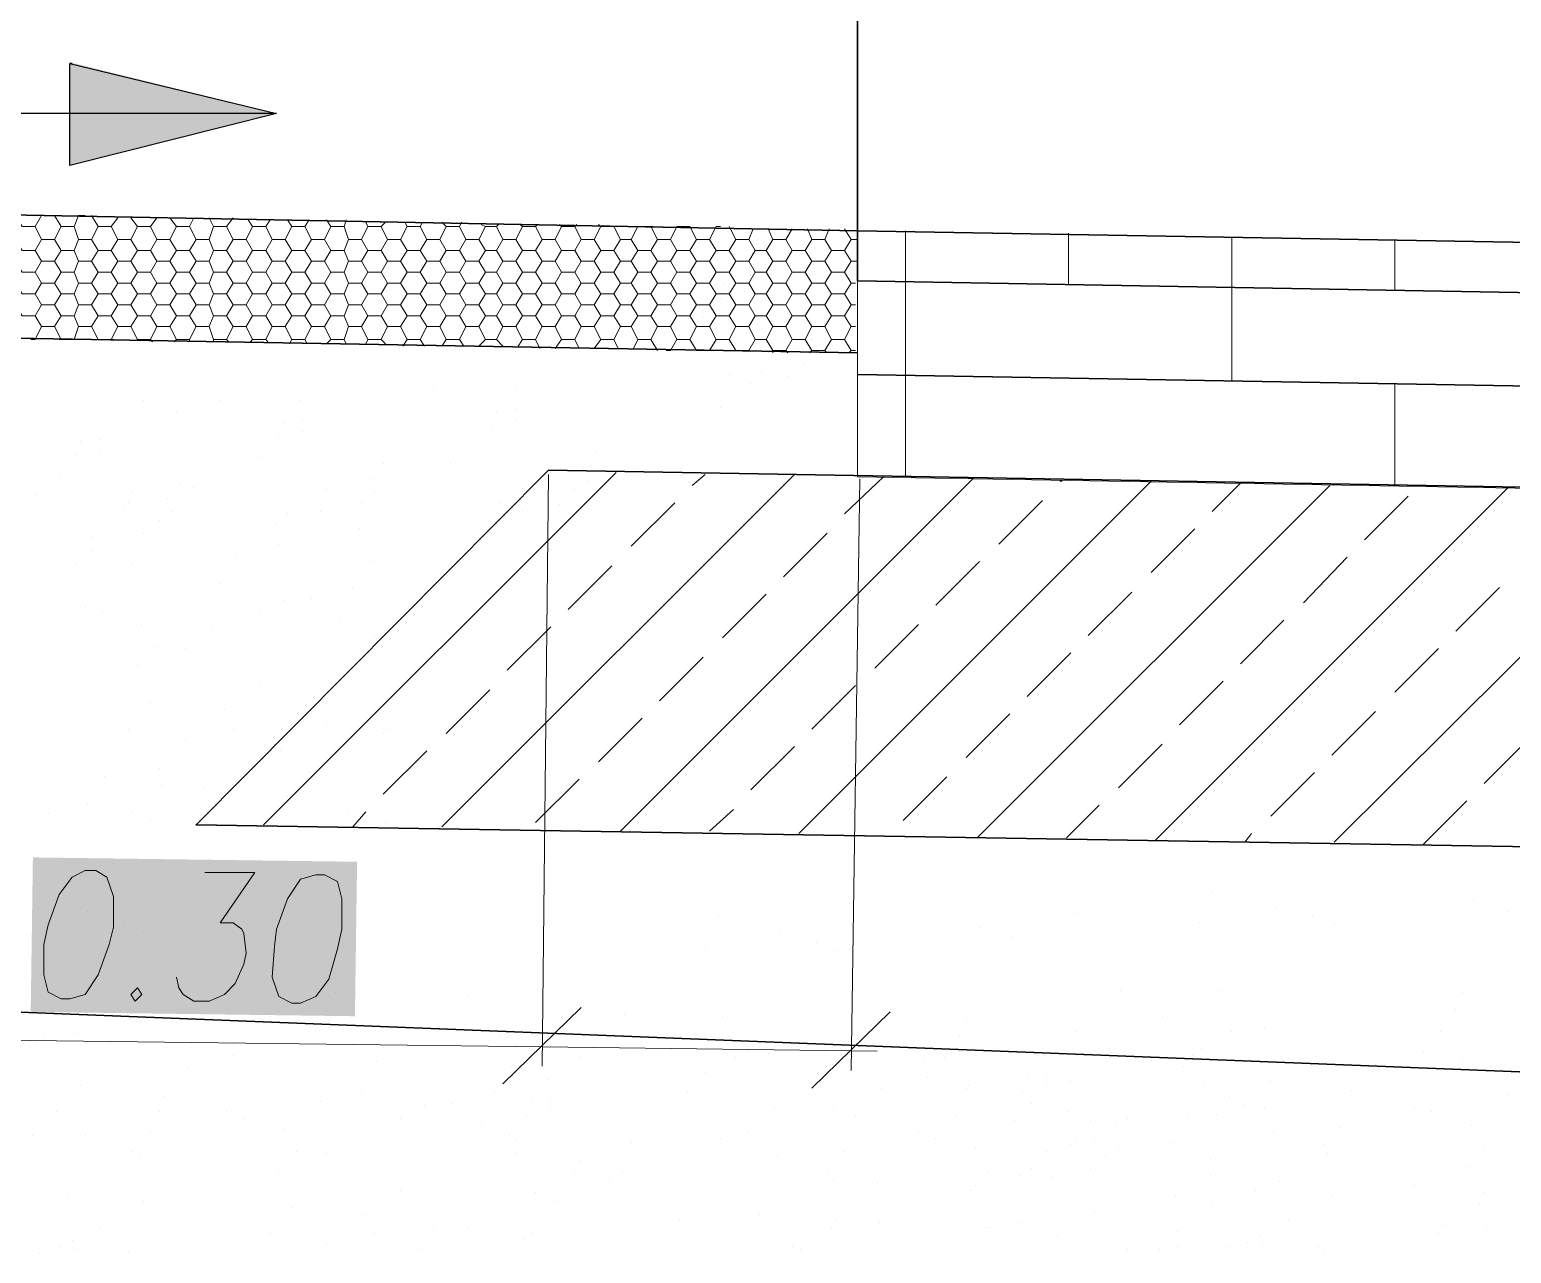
# Model space of a CAD drawing. Header units: millimetres. Extents: x 4241 to 6572, y 870 to 1291.
# Drawn here: x 5194.86 to 5223.69, y 919.05 to 942.86 of the extents above; entities that cross this region are included whole.
import ezdxf

# ---------------------------------------------------------------- set-up
doc = ezdxf.new("R2010")
doc.units = ezdxf.units.MM
doc.layers.add('PDF _0', color=7, linetype='Continuous')
doc.layers.add('PDF _ОВПД_Основная линия', color=7, linetype='Continuous')

msp = doc.modelspace()

# ---------------------------------------------------------------- linework, layer by layer
at = {"layer": 'PDF _0', "color": 5, "lineweight": 25}
msp.add_lwpolyline([(5210.9683, 956.0047), (5210.9683, 938.9437)], close=True, dxfattribs=at)
at = {"layer": 'PDF _0', "lineweight": 25}
for points in [[(5195.6854, 942.2035), (5195.6431, 942.2035), (5199.6649, 941.2298), (5195.6431, 940.2138), (5195.6431, 942.2035)], [(5199.6649, 941.2298), (5183.7047, 941.2298)]]:
    msp.add_lwpolyline(points, dxfattribs=at)
at = {"layer": 'PDF _0', "lineweight": 18}
for points in [[(5184.128, 939.4517), (5210.9683, 938.9437), (5210.9683, 934.1599), (5316.3396, 932.3395)], [(5193.8227, 939.2401), (5193.9497, 939.0284), (5194.2037, 939.0284), (5194.3307, 939.2401), (5194.5847, 939.2401), (5194.7117, 939.0284), (5194.9657, 939.0284), (5195.0927, 939.2401), (5195.3467, 939.2401), (5195.4738, 939.0284), (5195.7278, 939.0284), (5195.8124, 939.2401), (5195.9394, 939.2401)], [(5194.9657, 939.0284), (5195.0927, 938.7744), (5195.3467, 938.7744), (5195.4738, 939.0284)], [(5195.0927, 939.2401), (5195.0927, 939.2401)], [(5195.3467, 939.2401), (5195.3467, 939.2401)], [(5195.7278, 939.0284), (5195.8124, 938.7744), (5196.0664, 938.7744), (5196.1934, 939.0284)], [(5195.8124, 939.2401), (5195.8124, 939.2401)], [(5196.0664, 939.2401), (5196.1934, 939.0284), (5196.4475, 939.0284), (5196.5745, 939.1977)], [(5196.4475, 939.0284), (5196.5745, 938.7744), (5196.8285, 938.7744), (5196.9555, 939.0284)], [(5196.8285, 939.1977), (5196.9555, 939.0284), (5197.2095, 939.0284), (5197.3365, 939.1977)], [(5197.2095, 939.0284), (5197.3365, 938.7744), (5197.5905, 938.7744), (5197.7175, 939.0284)], [(5197.5905, 939.1977), (5197.7175, 939.0284), (5197.9715, 939.0284), (5198.0562, 939.1977)], [(5197.9715, 939.0284), (5198.0985, 938.7744), (5198.3525, 938.7744), (5198.4372, 939.0284)], [(5198.3525, 939.1977), (5198.4372, 939.0284), (5198.6912, 939.0284), (5198.8182, 939.1977)], [(5198.6912, 939.0284), (5198.8182, 938.7744), (5199.0722, 938.7744), (5199.1992, 939.0284)], [(5199.1145, 939.1554), (5199.1992, 939.0284), (5199.4532, 939.0284), (5199.5379, 939.1554)], [(5199.4532, 939.0284), (5199.5802, 938.7744), (5199.8342, 938.7744), (5199.9612, 939.0284)], [(5199.8766, 939.1554), (5199.9612, 939.0284), (5200.2153, 939.0284), (5200.2999, 939.1554)], [(5200.2153, 939.0284), (5200.3423, 938.7744), (5200.5963, 938.7744), (5200.7233, 939.0284)], [(5200.6386, 939.1554), (5200.7233, 939.0284), (5200.9773, 939.0284), (5201.0196, 939.1554)], [(5200.9773, 939.0284), (5201.0619, 938.7744), (5201.316, 938.7744), (5201.443, 939.0284)], [(5201.4006, 939.1131), (5201.443, 939.0284), (5201.697, 939.0284), (5201.7816, 939.1131)], [(5201.697, 939.0284), (5201.824, 938.7744), (5202.078, 938.7744), (5202.205, 939.0284)], [(5202.1627, 939.1131), (5202.205, 939.0284), (5202.459, 939.0284), (5202.5013, 939.1131)], [(5202.459, 939.0284), (5202.586, 938.7744), (5202.84, 938.7744), (5202.967, 939.0284)], [(5202.8823, 939.1131), (5202.967, 939.0284), (5203.221, 939.0284), (5203.2634, 939.1131)], [(5203.221, 939.0284), (5203.348, 938.7744), (5203.602, 938.7744), (5203.729, 939.0284)], [(5203.6444, 939.0707), (5203.729, 939.0284), (5203.9407, 939.0284), (5203.983, 939.0707)], [(5203.9407, 939.0284), (5204.0677, 938.7744), (5204.3217, 938.7744), (5204.4487, 939.0284)], [(5204.4064, 939.0707), (5204.4487, 939.0284), (5204.7027, 939.0284), (5204.7451, 939.0707)], [(5204.7027, 939.0284), (5204.8297, 938.7744), (5205.0838, 938.7744), (5205.2108, 939.0284)], [(5205.1684, 939.0707), (5205.2108, 939.0284), (5205.4648, 939.0284), (5205.5071, 939.0707)], [(5205.4648, 939.0284), (5205.5918, 938.7744), (5205.8458, 938.7744), (5205.9728, 939.0284)], [(5205.9304, 939.0707), (5205.9728, 939.0284), (5206.2268, 939.0284), (5206.3538, 938.7744), (5206.5655, 938.7744), (5206.6925, 939.0284), (5206.9465, 939.0284), (5207.0735, 938.7744), (5207.3275, 938.7744), (5207.4545, 939.0284), (5207.7085, 939.0284), (5207.8355, 938.7744), (5208.0895, 938.7744), (5208.2165, 939.0284), (5208.3012, 939.0284)], [(5206.2268, 939.0284), (5206.2268, 939.0284)], [(5206.6925, 939.0284), (5206.6925, 939.0284)], [(5206.9465, 939.0284), (5206.9888, 939.0284)], [(5207.4545, 939.0284), (5207.4545, 939.0284)], [(5207.7085, 939.0284), (5207.7085, 939.0284)], [(5208.2165, 939.0284), (5208.2165, 939.0284)], [(5208.4705, 939.0284), (5208.5975, 938.7744), (5208.8515, 938.7744), (5208.9362, 938.9861)], [(5194.5847, 938.7744), (5194.7117, 938.5627), (5194.9657, 938.5627), (5195.0927, 938.7744)], [(5195.3467, 938.7744), (5195.4738, 938.5627), (5195.7278, 938.5627), (5195.8124, 938.7744)], [(5196.0664, 938.7744), (5196.1934, 938.5627), (5196.4475, 938.5627), (5196.5745, 938.7744)], [(5196.8285, 938.7744), (5196.9555, 938.5627), (5197.2095, 938.5627), (5197.3365, 938.7744)], [(5197.5905, 938.7744), (5197.7175, 938.5627), (5197.9715, 938.5627), (5198.0985, 938.7744)], [(5198.3525, 938.7744), (5198.4372, 938.5627), (5198.6912, 938.5627), (5198.8182, 938.7744)], [(5199.0722, 938.7744), (5199.1992, 938.5627), (5199.4532, 938.5627), (5199.5802, 938.7744)], [(5199.8342, 938.7744), (5199.9612, 938.5627), (5200.2153, 938.5627), (5200.3423, 938.7744)], [(5200.5963, 938.7744), (5200.7233, 938.5627), (5200.9773, 938.5627), (5201.0619, 938.7744)], [(5201.316, 938.7744), (5201.443, 938.5627), (5201.697, 938.5627), (5201.824, 938.7744)], [(5202.078, 938.7744), (5202.205, 938.5627), (5202.459, 938.5627), (5202.586, 938.7744)], [(5202.84, 938.7744), (5202.967, 938.5627), (5203.221, 938.5627), (5203.348, 938.7744)], [(5203.602, 938.7744), (5203.729, 938.5627), (5203.9407, 938.5627), (5204.0677, 938.7744)], [(5204.3217, 938.7744), (5204.4487, 938.5627), (5204.7027, 938.5627), (5204.8297, 938.7744)], [(5205.0838, 938.7744), (5205.2108, 938.5627), (5205.4648, 938.5627), (5205.5918, 938.7744)], [(5205.8458, 938.7744), (5205.9728, 938.5627), (5206.2268, 938.5627), (5206.3538, 938.7744)], [(5206.5655, 938.7744), (5206.6925, 938.5627), (5206.9465, 938.5627), (5207.0735, 938.7744)], [(5207.3275, 938.7744), (5207.4545, 938.5627), (5207.7085, 938.5627), (5207.8355, 938.7744)], [(5208.0895, 938.7744), (5208.2165, 938.5627), (5208.4705, 938.5627), (5208.5975, 938.7744)], [(5208.8515, 938.7744), (5208.9786, 938.5627), (5209.1902, 938.5627), (5209.3172, 938.7744)], [(5209.2326, 938.9861), (5209.3172, 938.7744), (5209.5712, 938.7744), (5209.6982, 938.9861)], [(5209.5712, 938.7744), (5209.6982, 938.5627), (5209.9523, 938.5627), (5210.0793, 938.7744)], [(5209.9946, 938.9861), (5210.0793, 938.7744), (5210.3333, 938.7744), (5210.4179, 938.9861)], [(5210.3333, 938.7744), (5210.4603, 938.5627), (5210.7143, 938.5627), (5210.8413, 938.7744)], [(5210.7143, 938.9861), (5210.8413, 938.7744), (5210.9683, 938.7744)], [(5211.8997, 934.1599), (5211.8997, 936.1496), (5211.8997, 937.9277), (5211.8997, 938.9437)], [(5215.0748, 937.8854), (5215.0748, 938.9014)], [(5218.2499, 936.0226), (5218.2499, 937.843), (5218.2499, 938.8167)], [(5221.425, 937.8007), (5221.425, 938.7744)], [(5194.9657, 938.5627), (5195.0927, 938.351), (5195.3467, 938.351), (5195.4738, 938.5627)], [(5195.7278, 938.5627), (5195.8124, 938.351), (5196.0664, 938.351), (5196.1934, 938.5627)], [(5196.4475, 938.5627), (5196.5745, 938.351), (5196.8285, 938.351), (5196.9555, 938.5627)], [(5197.2095, 938.5627), (5197.3365, 938.351), (5197.5905, 938.351), (5197.7175, 938.5627)], [(5197.9715, 938.5627), (5198.0985, 938.351), (5198.3525, 938.351), (5198.4372, 938.5627)], [(5198.6912, 938.5627), (5198.8182, 938.351), (5199.0722, 938.351), (5199.1992, 938.5627)], [(5199.4532, 938.5627), (5199.5802, 938.351), (5199.8342, 938.351), (5199.9612, 938.5627)], [(5200.2153, 938.5627), (5200.3423, 938.351), (5200.5963, 938.351), (5200.7233, 938.5627)], [(5200.9773, 938.5627), (5201.0619, 938.351), (5201.316, 938.351), (5201.443, 938.5627)], [(5201.697, 938.5627), (5201.824, 938.351), (5202.078, 938.351), (5202.205, 938.5627)], [(5202.459, 938.5627), (5202.586, 938.351), (5202.84, 938.351), (5202.967, 938.5627)], [(5203.221, 938.5627), (5203.348, 938.351), (5203.602, 938.351), (5203.729, 938.5627)], [(5203.9407, 938.5627), (5204.0677, 938.351), (5204.3217, 938.351), (5204.4487, 938.5627)], [(5204.7027, 938.5627), (5204.8297, 938.351), (5205.0838, 938.351), (5205.2108, 938.5627)], [(5205.4648, 938.5627), (5205.5918, 938.351), (5205.8458, 938.351), (5205.9728, 938.5627)], [(5206.2268, 938.5627), (5206.3538, 938.351), (5206.5655, 938.351), (5206.6925, 938.5627)], [(5206.9465, 938.5627), (5207.0735, 938.351), (5207.3275, 938.351), (5207.4545, 938.5627)], [(5207.7085, 938.5627), (5207.8355, 938.351), (5208.0895, 938.351), (5208.2165, 938.5627)], [(5208.4705, 938.5627), (5208.5975, 938.351), (5208.8515, 938.351), (5208.9786, 938.5627)], [(5209.1902, 938.5627), (5209.3172, 938.351), (5209.5712, 938.351), (5209.6982, 938.5627)], [(5209.9523, 938.5627), (5210.0793, 938.351), (5210.3333, 938.351), (5210.4603, 938.5627)], [(5210.7143, 938.5627), (5210.8413, 938.351), (5210.9683, 938.351)], [(5194.5847, 938.351), (5194.7117, 938.1394), (5194.9657, 938.1394), (5195.0927, 938.351)], [(5194.9657, 938.1394), (5195.0927, 937.9277), (5195.3467, 937.9277), (5195.4738, 938.1394)], [(5195.3467, 938.351), (5195.4738, 938.1394), (5195.7278, 938.1394), (5195.8124, 938.351)], [(5195.7278, 938.1394), (5195.8124, 937.9277), (5196.0664, 937.9277), (5196.1934, 938.1394)], [(5196.0664, 938.351), (5196.1934, 938.1394), (5196.4475, 938.1394), (5196.5745, 938.351)], [(5196.4475, 938.1394), (5196.5745, 937.9277), (5196.8285, 937.9277), (5196.9555, 938.1394)], [(5196.8285, 938.351), (5196.9555, 938.1394), (5197.2095, 938.1394), (5197.3365, 938.351)], [(5197.2095, 938.1394), (5197.3365, 937.9277), (5197.5905, 937.9277), (5197.7175, 938.1394)], [(5197.5905, 938.351), (5197.7175, 938.1394), (5197.9715, 938.1394), (5198.0985, 938.351)], [(5197.9715, 938.1394), (5198.0985, 937.9277), (5198.3525, 937.9277), (5198.4372, 938.1394)], [(5198.3525, 938.351), (5198.4372, 938.1394), (5198.6912, 938.1394), (5198.8182, 938.351)], [(5198.6912, 938.1394), (5198.8182, 937.9277), (5199.0722, 937.9277), (5199.1992, 938.1394)], [(5199.0722, 938.351), (5199.1992, 938.1394), (5199.4532, 938.1394), (5199.5802, 938.351)], [(5199.4532, 938.1394), (5199.5802, 937.9277), (5199.8342, 937.9277), (5199.9612, 938.1394)], [(5199.8342, 938.351), (5199.9612, 938.1394), (5200.2153, 938.1394), (5200.3423, 938.351)], [(5200.2153, 938.1394), (5200.3423, 937.9277), (5200.5963, 937.9277), (5200.7233, 938.1394)], [(5200.5963, 938.351), (5200.7233, 938.1394), (5200.9773, 938.1394), (5201.0619, 938.351)], [(5200.9773, 938.1394), (5201.0619, 937.9277), (5201.316, 937.9277), (5201.443, 938.1394)], [(5201.316, 938.351), (5201.443, 938.1394), (5201.697, 938.1394), (5201.824, 938.351)], [(5201.697, 938.1394), (5201.824, 937.9277), (5202.078, 937.9277), (5202.205, 938.1394)], [(5202.078, 938.351), (5202.205, 938.1394), (5202.459, 938.1394), (5202.586, 938.351)], [(5202.459, 938.1394), (5202.586, 937.9277), (5202.84, 937.9277), (5202.967, 938.1394)], [(5202.84, 938.351), (5202.967, 938.1394), (5203.221, 938.1394), (5203.348, 938.351)], [(5203.221, 938.1394), (5203.348, 937.9277), (5203.602, 937.9277), (5203.729, 938.1394)], [(5203.602, 938.351), (5203.729, 938.1394), (5203.9407, 938.1394), (5204.0677, 938.351)], [(5203.9407, 938.1394), (5204.0677, 937.9277), (5204.3217, 937.9277), (5204.4487, 938.1394)], [(5204.3217, 938.351), (5204.4487, 938.1394), (5204.7027, 938.1394), (5204.8297, 938.351)], [(5204.7027, 938.1394), (5204.8297, 937.9277), (5205.0838, 937.9277), (5205.2108, 938.1394)], [(5205.0838, 938.351), (5205.2108, 938.1394), (5205.4648, 938.1394), (5205.5918, 938.351)], [(5205.4648, 938.1394), (5205.5918, 937.9277), (5205.8458, 937.9277), (5205.9728, 938.1394)], [(5205.8458, 938.351), (5205.9728, 938.1394), (5206.2268, 938.1394), (5206.3538, 938.351)], [(5206.2268, 938.1394), (5206.3538, 937.9277), (5206.5655, 937.9277), (5206.6925, 938.1394)], [(5206.5655, 938.351), (5206.6925, 938.1394), (5206.9465, 938.1394), (5207.0735, 938.351)], [(5206.9465, 938.1394), (5207.0735, 937.9277), (5207.3275, 937.9277), (5207.4545, 938.1394)], [(5207.3275, 938.351), (5207.4545, 938.1394), (5207.7085, 938.1394), (5207.8355, 938.351)], [(5207.7085, 938.1394), (5207.8355, 937.9277), (5208.0895, 937.9277), (5208.2165, 938.1394)], [(5208.0895, 938.351), (5208.2165, 938.1394), (5208.4705, 938.1394), (5208.5975, 938.351)], [(5208.4705, 938.1394), (5208.5975, 937.9277), (5208.8515, 937.9277), (5208.9786, 938.1394)], [(5208.8515, 938.351), (5208.9786, 938.1394), (5209.1902, 938.1394), (5209.3172, 938.351)], [(5209.1902, 938.1394), (5209.3172, 937.9277), (5209.5712, 937.9277), (5209.6982, 938.1394)], [(5209.5712, 938.351), (5209.6982, 938.1394), (5209.9523, 938.1394), (5210.0793, 938.351)], [(5209.9523, 938.1394), (5210.0793, 937.9277), (5210.3333, 937.9277), (5210.4603, 938.1394)], [(5210.3333, 938.351), (5210.4603, 938.1394), (5210.7143, 938.1394), (5210.8413, 938.351)], [(5210.7143, 938.1394), (5210.8413, 937.9277), (5210.926, 937.9277)], [(5194.5847, 937.9277), (5194.7117, 937.716), (5194.9657, 937.716), (5195.0927, 937.9277)], [(5195.3467, 937.9277), (5195.4738, 937.716), (5195.7278, 937.716), (5195.8124, 937.9277)], [(5196.0664, 937.9277), (5196.1934, 937.716), (5196.4475, 937.716), (5196.5745, 937.9277)], [(5196.8285, 937.9277), (5196.9555, 937.716), (5197.2095, 937.716), (5197.3365, 937.9277)], [(5197.5905, 937.9277), (5197.7175, 937.716), (5197.9715, 937.716), (5198.0985, 937.9277)], [(5198.3525, 937.9277), (5198.4372, 937.716), (5198.6912, 937.716), (5198.8182, 937.9277)], [(5199.0722, 937.9277), (5199.1992, 937.716), (5199.4532, 937.716), (5199.5802, 937.9277)], [(5199.8342, 937.9277), (5199.9612, 937.716), (5200.2153, 937.716), (5200.3423, 937.9277)], [(5200.5963, 937.9277), (5200.7233, 937.716), (5200.9773, 937.716), (5201.0619, 937.9277)], [(5201.316, 937.9277), (5201.443, 937.716), (5201.697, 937.716), (5201.824, 937.9277)], [(5202.078, 937.9277), (5202.205, 937.716), (5202.459, 937.716), (5202.586, 937.9277)], [(5202.84, 937.9277), (5202.967, 937.716), (5203.221, 937.716), (5203.348, 937.9277)], [(5203.602, 937.9277), (5203.729, 937.716), (5203.9407, 937.716), (5204.0677, 937.9277)], [(5204.3217, 937.9277), (5204.4487, 937.716), (5204.7027, 937.716), (5204.8297, 937.9277)], [(5205.0838, 937.9277), (5205.2108, 937.716), (5205.4648, 937.716), (5205.5918, 937.9277)], [(5205.8458, 937.9277), (5205.9728, 937.716), (5206.2268, 937.716), (5206.3538, 937.9277)], [(5206.5655, 937.9277), (5206.6925, 937.716), (5206.9465, 937.716), (5207.0735, 937.9277)], [(5207.3275, 937.9277), (5207.4545, 937.716), (5207.7085, 937.716), (5207.8355, 937.9277)], [(5208.0895, 937.9277), (5208.2165, 937.716), (5208.4705, 937.716), (5208.5975, 937.9277)], [(5208.8515, 937.9277), (5208.9786, 937.716), (5209.1902, 937.716), (5209.3172, 937.9277)], [(5209.5712, 937.9277), (5209.6982, 937.716), (5209.9523, 937.716), (5210.0793, 937.9277)], [(5210.3333, 937.9277), (5210.4603, 937.716), (5210.7143, 937.716), (5210.8413, 937.9277)], [(5210.9683, 937.97), (5316.3396, 936.1073)], [(5194.9657, 937.716), (5195.0927, 937.5043), (5195.3467, 937.5043), (5195.4738, 937.716)], [(5195.7278, 937.716), (5195.8124, 937.5043), (5196.0664, 937.5043), (5196.1934, 937.716)], [(5196.4475, 937.716), (5196.5745, 937.5043), (5196.8285, 937.5043), (5196.9555, 937.716)], [(5197.2095, 937.716), (5197.3365, 937.5043), (5197.5905, 937.5043), (5197.7175, 937.716)], [(5197.9715, 937.716), (5198.0985, 937.5043), (5198.3525, 937.5043), (5198.4372, 937.716)], [(5198.6912, 937.716), (5198.8182, 937.5043), (5199.0722, 937.5043), (5199.1992, 937.716)], [(5199.4532, 937.716), (5199.5802, 937.5043), (5199.8342, 937.5043), (5199.9612, 937.716)], [(5200.2153, 937.716), (5200.3423, 937.5043), (5200.5963, 937.5043), (5200.7233, 937.716)], [(5200.9773, 937.716), (5201.0619, 937.5043), (5201.316, 937.5043), (5201.443, 937.716)], [(5201.697, 937.716), (5201.824, 937.5043), (5202.078, 937.5043), (5202.205, 937.716)], [(5202.459, 937.716), (5202.586, 937.5043), (5202.84, 937.5043), (5202.967, 937.716)], [(5203.221, 937.716), (5203.348, 937.5043), (5203.602, 937.5043), (5203.729, 937.716)], [(5203.9407, 937.716), (5204.0677, 937.5043), (5204.3217, 937.5043), (5204.4487, 937.716)], [(5204.7027, 937.716), (5204.8297, 937.5043), (5205.0838, 937.5043), (5205.2108, 937.716)], [(5205.4648, 937.716), (5205.5918, 937.5043), (5205.8458, 937.5043), (5205.9728, 937.716)], [(5206.2268, 937.716), (5206.3538, 937.5043), (5206.5655, 937.5043), (5206.6925, 937.716)], [(5206.9465, 937.716), (5207.0735, 937.5043), (5207.3275, 937.5043), (5207.4545, 937.716)], [(5207.7085, 937.716), (5207.8355, 937.5043), (5208.0895, 937.5043), (5208.2165, 937.716)], [(5208.4705, 937.716), (5208.5975, 937.5043), (5208.8515, 937.5043), (5208.9786, 937.716)], [(5209.1902, 937.716), (5209.3172, 937.5043), (5209.5712, 937.5043), (5209.6982, 937.716)], [(5209.9523, 937.716), (5210.0793, 937.5043), (5210.3333, 937.5043), (5210.4603, 937.716)], [(5210.7143, 937.716), (5210.8413, 937.5043), (5210.926, 937.5043)], [(5194.5847, 937.5043), (5194.7117, 937.2927), (5194.9657, 937.2927), (5195.0927, 937.5043)], [(5194.9657, 937.2927), (5195.0927, 937.081), (5195.3467, 937.081), (5195.4738, 937.2927)], [(5195.3467, 937.5043), (5195.4738, 937.2927), (5195.7278, 937.2927), (5195.8124, 937.5043)], [(5195.7278, 937.2927), (5195.8124, 937.081), (5196.0664, 937.081), (5196.1934, 937.2927)], [(5196.0664, 937.5043), (5196.1934, 937.2927), (5196.4475, 937.2927), (5196.5745, 937.5043)], [(5196.4475, 937.2927), (5196.5745, 937.081), (5196.8285, 937.081), (5196.9555, 937.2927)], [(5196.8285, 937.5043), (5196.9555, 937.2927), (5197.2095, 937.2927), (5197.3365, 937.5043)], [(5197.2095, 937.2927), (5197.3365, 937.081), (5197.5905, 937.081), (5197.7175, 937.2927)], [(5197.5905, 937.5043), (5197.7175, 937.2927), (5197.9715, 937.2927), (5198.0985, 937.5043)], [(5197.9715, 937.2927), (5198.0985, 937.081), (5198.3525, 937.081), (5198.4372, 937.2927)], [(5198.3525, 937.5043), (5198.4372, 937.2927), (5198.6912, 937.2927), (5198.8182, 937.5043)], [(5198.6912, 937.2927), (5198.8182, 937.081), (5199.0722, 937.081), (5199.1992, 937.2927)], [(5199.0722, 937.5043), (5199.1992, 937.2927), (5199.4532, 937.2927), (5199.5802, 937.5043)], [(5199.4532, 937.2927), (5199.5802, 937.081), (5199.8342, 937.081), (5199.9612, 937.2927)], [(5199.8342, 937.5043), (5199.9612, 937.2927), (5200.2153, 937.2927), (5200.3423, 937.5043)], [(5200.2153, 937.2927), (5200.3423, 937.081), (5200.5963, 937.081), (5200.7233, 937.2927)], [(5200.5963, 937.5043), (5200.7233, 937.2927), (5200.9773, 937.2927), (5201.0619, 937.5043)], [(5200.9773, 937.2927), (5201.0619, 937.081), (5201.316, 937.081), (5201.443, 937.2927)], [(5201.316, 937.5043), (5201.443, 937.2927), (5201.697, 937.2927), (5201.824, 937.5043)], [(5201.697, 937.2927), (5201.824, 937.081), (5202.078, 937.081), (5202.205, 937.2927)], [(5202.078, 937.5043), (5202.205, 937.2927), (5202.459, 937.2927), (5202.586, 937.5043)], [(5202.459, 937.2927), (5202.586, 937.081), (5202.84, 937.081), (5202.967, 937.2927)], [(5202.84, 937.5043), (5202.967, 937.2927), (5203.221, 937.2927), (5203.348, 937.5043)], [(5203.221, 937.2927), (5203.348, 937.081), (5203.602, 937.081), (5203.729, 937.2927)], [(5203.602, 937.5043), (5203.729, 937.2927), (5203.9407, 937.2927), (5204.0677, 937.5043)], [(5203.9407, 937.2927), (5204.0677, 937.081), (5204.3217, 937.081), (5204.4487, 937.2927)], [(5204.3217, 937.5043), (5204.4487, 937.2927), (5204.7027, 937.2927), (5204.8297, 937.5043)], [(5204.7027, 937.2927), (5204.8297, 937.081), (5205.0838, 937.081), (5205.2108, 937.2927)], [(5205.0838, 937.5043), (5205.2108, 937.2927), (5205.4648, 937.2927), (5205.5918, 937.5043)], [(5205.4648, 937.2927), (5205.5918, 937.081), (5205.8458, 937.081), (5205.9728, 937.2927)], [(5205.8458, 937.5043), (5205.9728, 937.2927), (5206.2268, 937.2927), (5206.3538, 937.5043)], [(5206.2268, 937.2927), (5206.3538, 937.081), (5206.5655, 937.081), (5206.6925, 937.2927)], [(5206.5655, 937.5043), (5206.6925, 937.2927), (5206.9465, 937.2927), (5207.0735, 937.5043)], [(5206.9465, 937.2927), (5207.0735, 937.081), (5207.3275, 937.081), (5207.4545, 937.2927)], [(5207.3275, 937.5043), (5207.4545, 937.2927), (5207.7085, 937.2927), (5207.8355, 937.5043)], [(5207.7085, 937.2927), (5207.8355, 937.081), (5208.0895, 937.081), (5208.2165, 937.2927)], [(5208.0895, 937.5043), (5208.2165, 937.2927), (5208.4705, 937.2927), (5208.5975, 937.5043)], [(5208.4705, 937.2927), (5208.5975, 937.081), (5208.8515, 937.081), (5208.9786, 937.2927)], [(5208.8515, 937.5043), (5208.9786, 937.2927), (5209.1902, 937.2927), (5209.3172, 937.5043)], [(5209.1902, 937.2927), (5209.3172, 937.081), (5209.5712, 937.081), (5209.6982, 937.2927)], [(5209.5712, 937.5043), (5209.6982, 937.2927), (5209.9523, 937.2927), (5210.0793, 937.5043)], [(5209.9523, 937.2927), (5210.0793, 937.081), (5210.3333, 937.081), (5210.4603, 937.2927)], [(5210.3333, 937.5043), (5210.4603, 937.2927), (5210.7143, 937.2927), (5210.8413, 937.5043)], [(5210.7143, 937.2927), (5210.8413, 937.081), (5210.926, 937.081)], [(5194.8811, 936.827), (5194.9657, 936.827), (5195.0927, 937.081)], [(5195.3467, 937.081), (5195.4738, 936.827), (5195.7278, 936.827), (5195.8124, 937.081)], [(5196.0664, 937.081), (5196.1934, 936.827), (5196.4475, 936.827), (5196.4898, 936.827)], [(5196.4475, 936.827), (5196.5745, 937.081)], [(5196.8285, 937.081), (5196.9555, 936.827), (5197.2095, 936.827), (5197.2518, 936.7847)], [(5197.2095, 936.827), (5197.3365, 937.081)], [(5197.5905, 937.081), (5197.7175, 936.827), (5197.9715, 936.827), (5197.9715, 936.7847)], [(5197.9715, 936.827), (5198.0985, 937.081)], [(5198.3525, 937.081), (5198.4372, 936.827), (5198.6912, 936.827), (5198.7335, 936.7847)], [(5198.6912, 936.827), (5198.8182, 937.081)], [(5199.0722, 937.081), (5199.1992, 936.827), (5199.4532, 936.827), (5199.4956, 936.7847)], [(5199.4532, 936.827), (5199.5802, 937.081)], [(5199.8342, 937.081), (5199.9612, 936.827), (5200.2153, 936.827), (5200.2576, 936.7423)], [(5200.2153, 936.827), (5200.3423, 937.081)], [(5200.5963, 937.081), (5200.7233, 936.827), (5200.9773, 936.827), (5201.0196, 936.7423)], [(5200.9773, 936.827), (5201.0619, 937.081)], [(5201.316, 937.081), (5201.443, 936.827), (5201.697, 936.827), (5201.7816, 936.7423)], [(5201.697, 936.827), (5201.824, 937.081)], [(5202.078, 937.081), (5202.205, 936.827), (5202.459, 936.827), (5202.5437, 936.7)], [(5202.459, 936.827), (5202.586, 937.081)], [(5202.84, 937.081), (5202.967, 936.827), (5203.221, 936.827), (5203.3057, 936.7)], [(5203.221, 936.827), (5203.348, 937.081)], [(5203.602, 937.081), (5203.729, 936.827), (5203.9407, 936.827), (5204.0677, 936.7)], [(5203.9407, 936.827), (5204.0677, 937.081)], [(5204.3217, 937.081), (5204.4487, 936.827), (5204.7027, 936.827), (5204.7874, 936.6577)], [(5204.7027, 936.827), (5204.8297, 937.081)], [(5205.0838, 937.081), (5205.2108, 936.827), (5205.4648, 936.827), (5205.5494, 936.6577)], [(5205.4648, 936.827), (5205.5918, 937.081)], [(5205.8458, 937.081), (5205.9728, 936.827), (5206.2268, 936.827), (5206.3115, 936.6577)], [(5206.2268, 936.827), (5206.3538, 937.081)], [(5206.5655, 937.081), (5206.6925, 936.827), (5206.9465, 936.827), (5207.0735, 936.6153)], [(5206.9465, 936.827), (5207.0735, 937.081)], [(5207.3275, 937.081), (5207.4545, 936.827), (5207.7085, 936.827), (5207.8355, 937.081)], [(5208.0895, 937.081), (5208.2165, 936.827), (5208.4705, 936.827), (5208.5975, 937.081)], [(5208.8515, 937.081), (5208.9786, 936.827), (5209.1902, 936.827), (5209.3172, 937.081)], [(5209.5712, 937.081), (5209.6982, 936.827), (5209.9523, 936.827), (5210.0793, 937.081)], [(5210.3333, 937.081), (5210.4603, 936.827), (5210.7143, 936.827), (5210.8413, 937.081)], [(5194.9657, 936.827), (5194.9657, 936.827)], [(5195.4314, 936.827), (5195.4738, 936.827)], [(5195.7278, 936.827), (5195.7278, 936.827)], [(5196.1934, 936.827), (5196.1934, 936.827)], [(5196.9555, 936.827), (5196.9555, 936.827)], [(5197.6752, 936.7847), (5197.7175, 936.827)], [(5198.4372, 936.7847), (5198.4372, 936.827)], [(5199.1569, 936.7847), (5199.1992, 936.827)], [(5199.9189, 936.7423), (5199.9612, 936.827)], [(5200.6386, 936.7423), (5200.7233, 936.827)], [(5201.4006, 936.7423), (5201.443, 936.827)], [(5202.1203, 936.7), (5202.205, 936.827)], [(5202.8823, 936.7), (5202.967, 936.827)], [(5203.602, 936.7), (5203.729, 936.827)], [(5204.3641, 936.7), (5204.4487, 936.827)], [(5205.0838, 936.6577), (5205.2108, 936.827)], [(5205.8458, 936.6577), (5205.9728, 936.827)], [(5206.6078, 936.6577), (5206.6925, 936.827)], [(5207.2428, 936.6153), (5207.3275, 936.6153), (5207.4545, 936.827)], [(5207.7085, 936.827), (5207.8355, 936.6153), (5208.0895, 936.6153), (5208.2165, 936.827)], [(5208.4705, 936.827), (5208.5975, 936.6153), (5208.8515, 936.6153), (5208.9786, 936.827)], [(5209.1902, 936.827), (5209.3172, 936.6153), (5209.5712, 936.6153), (5209.6136, 936.573)], [(5209.5712, 936.6153), (5209.6982, 936.827)], [(5209.9523, 936.827), (5210.0793, 936.6153), (5210.3333, 936.6153), (5210.3756, 936.573)], [(5210.3333, 936.6153), (5210.4603, 936.827)], [(5210.7143, 936.827), (5210.8413, 936.6153), (5210.926, 936.6153)], [(5207.3275, 936.6153), (5207.3275, 936.6153)], [(5207.8355, 936.6153), (5207.8355, 936.6153)], [(5208.0895, 936.6153), (5208.0895, 936.6153)], [(5208.5552, 936.6153), (5208.5975, 936.6153)], [(5208.8515, 936.6153), (5208.8515, 936.6153)], [(5209.3172, 936.573), (5209.3172, 936.6153)], [(5210.0369, 936.573), (5210.0793, 936.6153)], [(5210.799, 936.573), (5210.8413, 936.6153)], [(5221.425, 933.9906), (5221.425, 935.9803)], [(5199.4109, 927.3863), (5206.2691, 934.2446)], [(5202.8823, 927.344), (5209.7406, 934.2022)], [(5206.3538, 927.2593), (5213.212, 934.1176)], [(5207.7508, 933.9906), (5208.0049, 934.2022)], [(5210.7143, 933.4402), (5211.4763, 934.1599)], [(5209.8252, 927.217), (5216.6835, 934.0752)], [(5213.2967, 927.1323), (5220.1549, 933.9906)], [(5214.9054, 934.0752), (5214.9478, 934.0752)], [(5216.7682, 927.09), (5223.6264, 933.9482)], [(5217.8689, 933.4825), (5218.4192, 934.0329)], [(5220.2396, 927.0477), (5227.0978, 933.8636)], [(5206.5655, 932.8052), (5207.4122, 933.6519)], [(5213.7201, 932.8475), (5214.5667, 933.6942)], [(5220.8323, 932.9322), (5221.679, 933.7789)], [(5209.5289, 932.2125), (5210.3756, 933.0592)], [(5216.6835, 932.2972), (5217.5302, 933.1439)], [(5205.3378, 931.5775), (5206.1845, 932.4242)], [(5212.4923, 931.6621), (5213.339, 932.5088)], [(5219.6469, 931.7045), (5220.4936, 932.5935)], [(5208.3435, 931.0271), (5209.1902, 931.8738)], [(5215.4558, 931.0695), (5216.3025, 931.9162)], [(5222.6104, 931.1541), (5223.4571, 932.0008)], [(5204.1524, 930.3921), (5204.9991, 931.2388)], [(5211.307, 930.4344), (5212.1537, 931.2811)], [(5218.4192, 930.5191), (5219.2659, 931.3658)], [(5207.1158, 929.7994), (5207.9625, 930.6461)], [(5214.2704, 929.8841), (5215.1171, 930.7308)], [(5221.425, 929.9688), (5222.2717, 930.8154)], [(5210.0793, 929.2491), (5210.926, 930.0958)], [(5217.2338, 929.3337), (5218.0805, 930.1804)], [(5202.967, 929.1644), (5203.8137, 930.0111)], [(5213.085, 928.6987), (5213.9317, 929.5454)], [(5220.1973, 928.741), (5221.044, 929.5877)], [(5205.9304, 928.614), (5206.7771, 929.4607)], [(5208.8939, 928.0637), (5209.7406, 928.9104)], [(5216.0485, 928.106), (5216.8952, 928.9527)], [(5223.1607, 928.1907), (5224.0074, 929.0374)], [(5201.7393, 927.979), (5202.586, 928.8257)], [(5219.0119, 927.5557), (5219.8586, 928.4024)], [(5204.7027, 927.4287), (5205.5494, 928.2754)], [(5211.8573, 927.471), (5212.704, 928.3177)], [(5215.0324, 927.1323), (5215.6675, 927.7673)], [(5221.9753, 927.0053), (5222.822, 927.852)], [(5201.1466, 927.344), (5201.4006, 927.6403)], [(5208.0895, 927.2593), (5208.5552, 927.6827)], [(5218.5039, 927.0477), (5218.6309, 927.217)]]:
    msp.add_lwpolyline(points, dxfattribs=at)
at = {"layer": 'PDF _0', "lineweight": 9}
for points in [[(5207.1582, 938.351), (5207.1582, 938.351)], [(5208.7669, 938.351), (5208.7669, 938.351)], [(5208.3859, 937.9277), (5208.3859, 937.9277)], [(5208.7669, 937.9277), (5208.7669, 937.9277)], [(5208.3012, 937.6314), (5208.3012, 937.6314)], [(5208.7669, 937.7584), (5208.7669, 937.7584)], [(5207.9625, 937.2503), (5207.9625, 937.2503)], [(5210.3333, 937.1233), (5210.3333, 937.1233)], [(5207.4968, 936.9117), (5207.4968, 936.9117)], [(5209.3172, 936.7423), (5209.3172, 936.7423)], [(5210.0793, 936.827), (5210.0793, 936.827)], [(5209.2326, 936.573), (5209.2326, 936.573)], [(5210.1639, 936.573), (5210.1639, 936.573)], [(5208.4705, 936.1496), (5208.4705, 936.1496)], [(5209.1056, 936.192), (5209.1056, 936.192)], [(5209.9099, 936.3613), (5209.9099, 936.3613)], [(5202.713, 935.8533), (5202.713, 935.8533)], [(5204.3217, 935.8533), (5204.3217, 935.8533)], [(5208.8939, 935.9803), (5208.8939, 935.9803)], [(5209.6136, 936.1073), (5209.6136, 936.1073)], [(5197.0825, 935.6416), (5197.0825, 935.6416)], [(5198.5642, 935.6416), (5198.5642, 935.6416)], [(5200.1306, 935.6416), (5200.1306, 935.6416)], [(5196.1934, 935.2606), (5196.1934, 935.2606)], [(5197.7175, 935.4299), (5197.7175, 935.4299)], [(5200.1729, 935.2606), (5200.1729, 935.2606)], [(5203.9407, 935.4299), (5203.9407, 935.4299)], [(5204.3217, 935.4723), (5204.3217, 935.4723)], [(5204.3217, 935.2606), (5204.3217, 935.2606)], [(5208.3012, 935.5146), (5208.3012, 935.5146)], [(5199.7919, 935.2183), (5199.7919, 935.2183)], [(5200.1729, 935.0489), (5200.1729, 935.0489)], [(5203.856, 935.1336), (5203.856, 935.1336)], [(5195.8548, 934.8373), (5195.8548, 934.8373)], [(5196.2358, 934.8796), (5196.2358, 934.8796)], [(5199.7072, 934.9219), (5199.7072, 934.9219)], [(5203.5174, 934.7949), (5203.5174, 934.7949)], [(5195.7701, 934.5832), (5195.7701, 934.5832)], [(5196.2358, 934.6679), (5196.2358, 934.6679)], [(5199.3686, 934.5409), (5199.3686, 934.5409)], [(5201.7393, 934.4139), (5201.7393, 934.4139)], [(5203.0517, 934.4139), (5203.0517, 934.4139)], [(5205.8881, 934.6256), (5205.8881, 934.6256)], [(5195.4314, 934.2022), (5195.4314, 934.2022)], [(5198.9029, 934.2022), (5198.9029, 934.2022)], [(5201.4853, 934.1176), (5201.4853, 934.1176)], [(5204.7874, 934.1176), (5204.7874, 934.1176)], [(5204.8721, 934.2446), (5204.8721, 934.2446)], [(5205.6341, 934.3292), (5205.6341, 934.3292)], [(5194.9657, 933.8212), (5194.9657, 933.8212)], [(5196.8708, 933.8636), (5196.8708, 933.8636)], [(5197.8022, 934.0329), (5197.8022, 934.0329)], [(5198.0562, 933.9482), (5198.0562, 933.9482)], [(5200.6386, 933.9059), (5200.6386, 933.9059)], [(5200.6386, 933.9059), (5200.6386, 933.9059)], [(5200.7233, 934.0329), (5200.7233, 934.0329)], [(5201.57, 933.8636), (5201.57, 933.8636)], [(5205.4648, 933.9059), (5205.4648, 933.9059)], [(5205.7188, 934.0752), (5205.7188, 934.0752)], [(5196.7015, 933.5249), (5196.7015, 933.5249)], [(5196.7015, 933.5249), (5196.7015, 933.5249)], [(5196.7861, 933.6519), (5196.7861, 933.6519)], [(5197.5482, 933.7366), (5197.5482, 933.7366)], [(5201.316, 933.6519), (5201.316, 933.6519)], [(5204.0254, 933.6519), (5204.0254, 933.6519)], [(5204.6604, 933.6942), (5204.6604, 933.6942)], [(5205.1684, 933.6095), (5205.1684, 933.6095)], [(5197.3788, 933.3132), (5197.3788, 933.3132)], [(5197.6328, 933.4825), (5197.6328, 933.4825)], [(5199.6649, 933.2285), (5199.6649, 933.2285)], [(5199.8766, 933.4402), (5199.8766, 933.4402)], [(5200.2999, 933.2709), (5200.2999, 933.2709)], [(5200.5116, 933.4825), (5200.5116, 933.4825)], [(5201.0196, 933.3979), (5201.0196, 933.3979)], [(5204.4487, 933.4825), (5204.4487, 933.4825)], [(5195.9394, 933.1015), (5195.9394, 933.1015)], [(5196.0664, 932.9745), (5196.0664, 932.9745)], [(5196.4051, 933.1015), (5196.4051, 933.1015)], [(5196.5745, 933.1015), (5196.5745, 933.1015)], [(5197.0825, 933.0592), (5197.0825, 933.0592)], [(5201.2736, 933.1439), (5201.2736, 933.1439)], [(5203.856, 933.0592), (5203.856, 933.0592)], [(5196.0664, 932.7205), (5196.0664, 932.7205)], [(5196.3628, 932.8899), (5196.3628, 932.8899)], [(5199.7072, 932.8475), (5199.7072, 932.8475)], [(5195.1774, 932.4665), (5195.1774, 932.4665)], [(5195.7701, 932.4665), (5195.7701, 932.4665)], [(5196.8708, 932.4665), (5196.8708, 932.4665)], [(5198.8605, 932.5935), (5198.8605, 932.5935)], [(5201.4853, 932.5088), (5201.4853, 932.5088)], [(5198.5642, 932.0855), (5198.5642, 932.0855)], [(5197.7598, 931.8738), (5197.7598, 931.8738)], [(5200.3423, 931.7891), (5200.3423, 931.7891)], [(5201.1466, 932.0008), (5201.1466, 932.0008)], [(5195.9394, 931.6198), (5195.9394, 931.6198)], [(5196.2781, 931.5351), (5196.2781, 931.5351)], [(5199.7919, 931.7468), (5199.7919, 931.7468)], [(5197.0401, 931.2811), (5197.0401, 931.2811)], [(5198.3949, 931.2388), (5198.3949, 931.2388)], [(5199.3262, 931.4928), (5199.3262, 931.4928)], [(5200.8926, 931.4081), (5200.8926, 931.4081)], [(5201.57, 931.0695), (5201.57, 931.0695)], [(5197.2941, 930.8578), (5197.2941, 930.8578)], [(5197.8868, 930.8154), (5197.8868, 930.8154)], [(5201.57, 930.8154), (5201.57, 930.8154)], [(5196.9555, 930.4768), (5196.9555, 930.4768)], [(5199.3262, 930.0958), (5199.3262, 930.0958)], [(5197.2095, 929.7571), (5197.2095, 929.7571)], [(5198.6489, 929.6301), (5198.6489, 929.6301)], [(5196.7861, 929.2491), (5196.7861, 929.2491)], [(5198.8182, 929.2491), (5198.8182, 929.2491)], [(5199.9612, 929.3337), (5199.9612, 929.3337)], [(5200.6386, 929.3761), (5200.6386, 929.3761)], [(5201.8663, 929.2491), (5201.8663, 929.2491)], [(5197.8868, 929.0374), (5197.8868, 929.0374)], [(5199.6226, 928.9527), (5199.6226, 928.9527)], [(5201.7393, 929.1644), (5201.7393, 929.1644)], [(5199.7496, 928.8257), (5199.7496, 928.8257)], [(5195.2621, 928.4447), (5195.2621, 928.4447)], [(5197.3788, 928.487), (5197.3788, 928.487)], [(5199.1145, 928.5717), (5199.1145, 928.5717)], [(5200.2999, 928.4024), (5200.2999, 928.4024)], [(5196.3204, 928.3177), (5196.3204, 928.3177)], [(5197.4212, 928.1484), (5197.4212, 928.1484)], [(5198.2678, 928.106), (5198.2678, 928.106)], [(5195.9818, 927.8097), (5195.9818, 927.8097)], [(5199.8766, 927.9367), (5199.8766, 927.9367)], [(5195.2197, 927.598), (5195.2197, 927.598)], [(5196.8708, 927.6403), (5196.8708, 927.6403)], [(5197.2095, 927.471), (5197.2095, 927.471)], [(5201.0619, 927.598), (5201.0619, 927.598)], [(5199.5802, 927.344), (5199.5802, 927.344)], [(5201.189, 927.3017), (5201.189, 927.3017)], [(5201.7816, 927.4287), (5201.7816, 927.4287)], [(5217.8689, 926.074), (5217.8689, 926.074)], [(5199.8342, 925.8199), (5199.8342, 925.8199)], [(5219.0966, 925.7776), (5219.0966, 925.7776)], [(5222.949, 925.9046), (5222.949, 925.9046)], [(5195.9818, 925.6929), (5195.9818, 925.6929)], [(5196.7015, 925.4813), (5196.7015, 925.4813)], [(5200.4693, 925.5659), (5200.4693, 925.5659)], [(5208.2589, 925.6083), (5208.2589, 925.6083)], [(5215.2441, 925.6506), (5215.2441, 925.6506)], [(5217.6149, 925.4813), (5217.6149, 925.4813)], [(5219.8163, 925.6083), (5219.8163, 925.6083)], [(5223.6264, 925.6929), (5223.6264, 925.6929)], [(5197.0825, 925.3119), (5197.0825, 925.3119)], [(5209.4442, 925.2696), (5209.4442, 925.2696)], [(5213.339, 925.3966), (5213.339, 925.3966)], [(5213.9741, 925.1849), (5213.9741, 925.1849)], [(5220.2396, 925.4389), (5220.2396, 925.4389)], [(5205.5918, 925.1426), (5205.5918, 925.1426)], [(5208.0049, 925.0156), (5208.0049, 925.0156)], [(5210.1639, 925.1003), (5210.1639, 925.1003)], [(5210.5873, 924.9309), (5210.5873, 924.9309)], [(5199.6226, 924.0419), (5199.6226, 924.0419)], [(5200.8079, 924.1266), (5200.8079, 924.1266)], [(5203.3904, 924.0419), (5203.3904, 924.0419)], [(5216.0908, 924.1689), (5216.0908, 924.1689)], [(5217.9959, 924.1689), (5217.9959, 924.1689)], [(5222.7374, 924.1266), (5222.7374, 924.1266)], [(5214.3127, 923.7455), (5214.3127, 923.7455)], [(5222.6104, 923.7879), (5222.6104, 923.7879)], [(5199.4532, 923.7032), (5199.4532, 923.7032)], [(5206.4385, 923.7032), (5206.4385, 923.7032)], [(5208.3435, 923.6609), (5208.3435, 923.6609)], [(5213.085, 923.6185), (5213.085, 923.6185)], [(5216.1331, 923.4492), (5216.1331, 923.4492)], [(5216.8952, 923.6609), (5216.8952, 923.6609)], [(5218.8849, 923.4492), (5218.8849, 923.4492)], [(5194.9657, 923.1529), (5194.9657, 923.1529)], [(5195.1351, 923.2375), (5195.1351, 923.2375)], [(5195.7278, 923.3222), (5195.7278, 923.3222)], [(5198.8182, 923.1529), (5198.8182, 923.1529)], [(5199.1569, 923.2375), (5199.1569, 923.2375)], [(5202.4167, 923.4069), (5202.4167, 923.4069)], [(5204.0254, 923.2799), (5204.0254, 923.2799)], [(5212.958, 923.2799), (5212.958, 923.2799)], [(5215.2018, 923.3645), (5215.2018, 923.3645)], [(5218.2499, 923.3645), (5218.2499, 923.3645)], [(5221.933, 923.2375), (5221.933, 923.2375)], [(5222.314, 923.3645), (5222.314, 923.3645)], [(5194.8811, 923.0682), (5194.8811, 923.0682)], [(5198.8182, 922.8988), (5198.8182, 922.8988)], [(5205.5494, 922.8565), (5205.5494, 922.8565)], [(5206.4808, 922.9412), (5206.4808, 922.9412)], [(5208.5975, 922.8565), (5208.5975, 922.8565)], [(5209.2326, 922.9412), (5209.2326, 922.9412)], [(5212.6617, 922.8565), (5212.6617, 922.8565)], [(5214.6091, 922.8988), (5214.6091, 922.8988)], [(5215.8791, 923.0258), (5215.8791, 923.0258)], [(5217.4878, 922.8988), (5217.4878, 922.8988)], [(5217.6572, 923.0258), (5217.6572, 923.0258)], [(5221.9753, 922.9835), (5221.9753, 922.9835)], [(5197.9292, 922.6448), (5197.9292, 922.6448)], [(5199.6226, 922.6448), (5199.6226, 922.6448)], [(5201.6123, 922.7718), (5201.6123, 922.7718)], [(5204.2371, 922.6872), (5204.2371, 922.6872)], [(5208.0049, 922.5602), (5208.0049, 922.5602)], [(5212.2807, 922.7718), (5212.2807, 922.7718)], [(5217.3185, 922.6872), (5217.3185, 922.6872)], [(5221.044, 922.7295), (5221.044, 922.7295)], [(5222.7374, 922.7718), (5222.7374, 922.7718)], [(5195.8548, 922.3062), (5195.8548, 922.3062)], [(5204.9567, 922.4332), (5204.9567, 922.4332)], [(5212.323, 922.4755), (5212.323, 922.4755)], [(5213.1274, 922.3062), (5213.1274, 922.3062)], [(5214.2704, 922.4755), (5214.2704, 922.4755)], [(5214.6514, 922.5178), (5214.6514, 922.5178)], [(5214.6514, 922.3062), (5214.6514, 922.3062)], [(5215.1171, 922.3908), (5215.1171, 922.3908)], [(5217.6995, 922.3062), (5217.6995, 922.3062)], [(5219.0119, 922.3908), (5219.0119, 922.3908)], [(5197.4635, 922.0945), (5197.4635, 922.0945)], [(5200.5116, 922.0098), (5200.5116, 922.0098)], [(5201.316, 922.2215), (5201.316, 922.2215)], [(5203.8984, 922.1792), (5203.8984, 922.1792)], [(5204.6181, 922.0098), (5204.6181, 922.0098)], [(5204.9991, 922.0098), (5204.9991, 922.0098)], [(5207.6662, 922.1792), (5207.6662, 922.1792)], [(5211.434, 922.2638), (5211.434, 922.2638)], [(5213.085, 922.2638), (5213.085, 922.2638)], [(5214.1857, 922.1792), (5214.1857, 922.1792)], [(5218.2075, 922.0945), (5218.2075, 922.0945)], [(5220.5783, 922.2215), (5220.5783, 922.2215)], [(5223.6264, 922.1368), (5223.6264, 922.1368)], [(5195.3891, 921.7981), (5195.3891, 921.7981)], [(5197.3788, 921.7981), (5197.3788, 921.7981)], [(5198.6912, 921.7981), (5198.6912, 921.7981)], [(5202.5437, 921.9251), (5202.5437, 921.9251)], [(5203.094, 921.9675), (5203.094, 921.9675)], [(5204.5334, 921.7135), (5204.5334, 921.7135)], [(5204.9991, 921.8405), (5204.9991, 921.8405)], [(5209.3596, 921.8828), (5209.3596, 921.8828)], [(5210.5026, 921.8405), (5210.5026, 921.8405)], [(5210.926, 921.7135), (5210.926, 921.7135)], [(5212.8734, 921.7135), (5212.8734, 921.7135)], [(5213.8471, 921.8405), (5213.8471, 921.8405)], [(5214.3551, 921.9675), (5214.3551, 921.9675)], [(5214.7784, 921.8405), (5214.7784, 921.8405)], [(5215.0748, 921.7981), (5215.0748, 921.7981)], [(5217.4032, 921.7558), (5217.4032, 921.7558)], [(5217.9535, 921.7558), (5217.9535, 921.7558)], [(5218.5039, 921.9251), (5218.5039, 921.9251)], [(5218.8849, 921.8828), (5218.8849, 921.8828)], [(5220.536, 921.8828), (5220.536, 921.8828)], [(5221.806, 921.8828), (5221.806, 921.8828)], [(5222.1447, 921.7981), (5222.1447, 921.7981)], [(5222.3564, 921.7135), (5222.3564, 921.7135)], [(5197.2095, 921.4171), (5197.2095, 921.4171)], [(5199.0299, 921.6711), (5199.0299, 921.6711)], [(5199.7919, 921.4595), (5199.7919, 921.4595)], [(5201.189, 921.4171), (5201.189, 921.4171)], [(5202.078, 921.6711), (5202.078, 921.6711)], [(5203.6444, 921.5865), (5203.6444, 921.5865)], [(5208.8515, 921.4171), (5208.8515, 921.4171)], [(5210.8836, 921.4171), (5210.8836, 921.4171)], [(5212.1537, 921.4171), (5212.1537, 921.4171)], [(5214.0164, 921.6288), (5214.0164, 921.6288)], [(5215.4981, 921.6288), (5215.4981, 921.6288)], [(5216.0061, 921.5441), (5216.0061, 921.5441)], [(5216.2178, 921.6711), (5216.2178, 921.6711)], [(5216.5988, 921.5441), (5216.5988, 921.5441)], [(5219.0542, 921.4171), (5219.0542, 921.4171)], [(5220.3666, 921.5018), (5220.3666, 921.5018)], [(5222.9067, 921.5441), (5222.9067, 921.5441)], [(5194.9234, 921.3325), (5194.9234, 921.3325)], [(5195.9394, 921.3325), (5195.9394, 921.3325)], [(5204.1947, 921.3325), (5204.1947, 921.3325)], [(5204.3217, 921.2478), (5204.3217, 921.2478)], [(5206.5655, 921.2054), (5206.5655, 921.2054)], [(5208.3012, 921.2901), (5208.3012, 921.2901)], [(5212.4923, 921.2901), (5212.4923, 921.2901)], [(5215.1171, 921.1631), (5215.1171, 921.1631)], [(5215.2018, 921.2901), (5215.2018, 921.2901)], [(5215.5828, 921.2901), (5215.5828, 921.2901)], [(5216.0485, 921.1208), (5216.0485, 921.1208)], [(5217.1068, 921.2054), (5217.1068, 921.2054)], [(5220.0279, 921.1631), (5220.0279, 921.1631)], [(5223.1607, 921.1208), (5223.1607, 921.1208)], [(5196.8708, 921.0361), (5196.8708, 921.0361)], [(5196.9978, 920.9091), (5196.9978, 920.9091)], [(5200.0459, 921.0361), (5200.0459, 921.0361)], [(5200.6386, 920.9938), (5200.6386, 920.9938)], [(5204.3217, 920.9938), (5204.3217, 920.9938)], [(5209.4019, 920.9514), (5209.4019, 920.9514)], [(5210.7143, 921.0361), (5210.7143, 921.0361)], [(5213.2544, 921.0784), (5213.2544, 921.0784)], [(5214.6514, 921.0361), (5214.6514, 921.0361)], [(5215.7945, 920.9514), (5215.7945, 920.9514)], [(5217.8265, 920.8668), (5217.8265, 920.8668)], [(5220.1126, 920.9938), (5220.1126, 920.9938)], [(5199.7072, 920.6551), (5199.7072, 920.6551)], [(5205.4648, 920.6551), (5205.4648, 920.6551)], [(5205.5494, 920.8244), (5205.5494, 920.8244)], [(5206.3961, 920.6128), (5206.3961, 920.6128)], [(5210.3756, 920.6551), (5210.3756, 920.6551)], [(5213.5084, 920.6128), (5213.5084, 920.6128)], [(5214.1434, 920.5704), (5214.1434, 920.5704)], [(5214.3551, 920.6974), (5214.3551, 920.6974)], [(5215.4981, 920.6974), (5215.4981, 920.6974)], [(5217.8265, 920.5704), (5217.8265, 920.5704)], [(5222.822, 920.7398), (5222.822, 920.7398)], [(5202.078, 920.2741), (5202.078, 920.2741)], [(5206.1421, 920.4434), (5206.1421, 920.4434)], [(5210.5026, 920.4858), (5210.5026, 920.4858)], [(5211.3493, 920.4011), (5211.3493, 920.4011)], [(5213.1697, 920.2741), (5213.1697, 920.2741)], [(5213.2544, 920.3588), (5213.2544, 920.3588)], [(5214.7361, 920.5281), (5214.7361, 920.5281)], [(5217.9959, 920.3164), (5217.9959, 920.3164)], [(5218.7156, 920.2741), (5218.7156, 920.2741)], [(5219.1812, 920.4434), (5219.1812, 920.4434)], [(5221.806, 920.3588), (5221.806, 920.3588)], [(5195.6008, 920.1894), (5195.6008, 920.1894)], [(5197.0825, 920.0624), (5197.0825, 920.0624)], [(5204.7027, 920.2317), (5204.7027, 920.2317)], [(5205.1261, 920.0624), (5205.1261, 920.0624)], [(5205.8458, 920.1894), (5205.8458, 920.1894)], [(5217.1492, 920.1471), (5217.1492, 920.1471)], [(5217.8689, 919.9777), (5217.8689, 919.9777)], [(5220.1973, 920.1471), (5220.1973, 920.1471)], [(5223.076, 920.0201), (5223.076, 920.0201)], [(5223.1607, 920.2317), (5223.1607, 920.2317)], [(5199.9612, 919.9354), (5199.9612, 919.9354)], [(5201.4006, 919.8084), (5201.4006, 919.8084)], [(5207.4968, 919.6814), (5207.4968, 919.6814)], [(5209.0632, 919.8084), (5209.0632, 919.8084)], [(5210.5449, 919.6814), (5210.5449, 919.6814)], [(5215.5828, 919.8507), (5215.5828, 919.8507)], [(5219.3506, 919.6814), (5219.3506, 919.6814)], [(5220.79, 919.7237), (5220.79, 919.7237)], [(5196.2358, 919.5544), (5196.2358, 919.5544)], [(5199.5379, 919.4274), (5199.5379, 919.4274)], [(5201.57, 919.4274), (5201.57, 919.4274)], [(5202.713, 919.5121), (5202.713, 919.5121)], [(5203.3904, 919.5544), (5203.3904, 919.5544)], [(5204.6181, 919.4274), (5204.6181, 919.4274)], [(5210.4603, 919.5544), (5210.4603, 919.5544)], [(5211.3916, 919.6391), (5211.3916, 919.6391)], [(5213.466, 919.5544), (5213.466, 919.5544)], [(5213.5084, 919.5544), (5213.5084, 919.5544)], [(5214.1011, 919.6391), (5214.1011, 919.6391)], [(5217.1915, 919.4697), (5217.1915, 919.4697)], [(5217.5302, 919.5544), (5217.5302, 919.5544)], [(5222.2717, 919.4274), (5222.2717, 919.4274)], [(5222.3987, 919.5967), (5222.3987, 919.5967)], [(5222.6527, 919.5121), (5222.6527, 919.5121)], [(5223.203, 919.5121), (5223.203, 919.5121)], [(5195.4314, 919.1734), (5195.4314, 919.1734)], [(5195.6854, 919.3004), (5195.6854, 919.3004)], [(5195.7278, 919.131), (5195.7278, 919.131)], [(5200.6386, 919.2157), (5200.6386, 919.2157)], [(5202.4167, 919.131), (5202.4167, 919.131)], [(5204.4911, 919.3427), (5204.4911, 919.3427)], [(5209.6982, 919.1734), (5209.6982, 919.1734)], [(5209.8676, 919.131), (5209.8676, 919.131)], [(5212.9157, 919.258), (5212.9157, 919.258)], [(5214.8631, 919.3851), (5214.8631, 919.3851)], [(5216.2178, 919.131), (5216.2178, 919.131)], [(5216.8528, 919.131), (5216.8528, 919.131)], [(5217.1915, 919.1734), (5217.1915, 919.1734)], [(5218.2075, 919.1734), (5218.2075, 919.1734)], [(5218.5462, 919.258), (5218.5462, 919.258)], [(5218.8002, 919.3851), (5218.8002, 919.3851)], [(5218.8426, 919.258), (5218.8426, 919.258)], [(5219.9433, 919.1734), (5219.9433, 919.1734)], [(5195.0504, 919.0464), (5195.0504, 919.0464)], [(5196.7861, 919.0887), (5196.7861, 919.0887)], [(5220.0279, 919.0464), (5220.0279, 919.0464)]]:
    msp.add_lwpolyline(points, dxfattribs=at)
at = {"layer": 'PDF _0', "color": 5, "lineweight": 18}
for points in [[(5204.9567, 934.2022), (5204.8297, 922.6872)], [(5211.0106, 934.1176), (5210.8413, 922.6025)], [(5198.2678, 926.455), (5199.2415, 926.455), (5198.5642, 925.4813), (5198.8182, 925.4813), (5198.9875, 925.3543), (5199.0299, 925.2696), (5199.0722, 924.8886), (5199.0299, 924.6769), (5198.8605, 924.2959), (5198.6489, 924.0842), (5198.3525, 923.9572), (5198.0562, 923.9572), (5197.8445, 924.0842), (5197.7598, 924.2112), (5197.7175, 924.4229)], [(5205.5918, 923.8302), (5204.0677, 922.3485)], [(5210.0793, 922.2638), (5211.6033, 923.7455)], [(5211.3493, 922.9835), (5204.8297, 923.0682), (5194.3307, 923.1952)]]:
    msp.add_lwpolyline(points, dxfattribs=at)
for points in [[(5195.9394, 926.4973), (5195.6854, 926.3703), (5195.4314, 926.0316), (5195.2197, 925.4389), (5195.1351, 925.0579), (5195.1351, 924.4652), (5195.2197, 924.1266), (5195.4738, 923.9995), (5195.6431, 923.9995), (5195.9394, 924.0842), (5196.1934, 924.4652), (5196.4051, 925.0579), (5196.4898, 925.3966), (5196.4898, 925.9893), (5196.3628, 926.3703), (5196.1511, 926.4973)], [(5200.4269, 926.4126), (5200.1306, 926.328), (5199.8766, 925.9469), (5199.6649, 925.3543), (5199.6226, 925.0156), (5199.5802, 924.4229), (5199.7072, 924.0419), (5199.9612, 923.9149), (5200.1306, 923.9149), (5200.4269, 924.0419), (5200.6809, 924.3806), (5200.8503, 924.9732), (5200.9349, 925.3543), (5200.9349, 925.9469), (5200.8503, 926.2856), (5200.5963, 926.4126)], [(5196.9555, 924.2112), (5196.8285, 924.0842), (5196.9131, 923.9572), (5197.0401, 924.0842)]]:
    msp.add_lwpolyline(points, close=True, dxfattribs=at)
at = {"layer": 'PDF _0', "transparency": 33554559}
for points in [[(5195.6854, 942.2035), (5195.7278, 942.2035), (5195.6431, 942.2035)], [(5195.6431, 942.2035), (5195.6431, 941.2298), (5199.6649, 941.2298)], [(5195.6431, 942.2035), (5195.7278, 942.2035), (5199.6649, 941.2298)], [(5195.6431, 941.2298), (5199.6649, 941.2298), (5195.6431, 940.2138)]]:
    msp.add_solid(points, dxfattribs=at)
at = {"layer": 'PDF _0', "color": 7, "true_color": 0xffffff, "transparency": 33554559}
for points in [[(5194.9234, 926.7513), (5194.8811, 923.7455), (5201.2313, 926.6666)], [(5194.8811, 923.7455), (5201.2313, 926.6666), (5201.189, 923.6609)]]:
    msp.add_solid(points, dxfattribs=at)
at = {"layer": 'PDF _ОВПД_Основная линия', "lineweight": 30}
for points in [[(5184.128, 939.4517), (5210.9683, 938.9437)], [(5316.3396, 936.1073), (5210.9683, 937.97), (5210.9683, 938.9437), (5316.3396, 937.1233)], [(5184.128, 937.0387), (5210.9683, 936.573)], [(5210.9683, 936.1496), (5316.3396, 934.3292)], [(5316.2973, 925.4389), (5198.0985, 927.3863), (5204.9567, 934.2869), (5316.3396, 932.3395)], [(5312.6565, 919.0464), (5174.3064, 924.5499)]]:
    msp.add_lwpolyline(points, dxfattribs=at)

doc.saveas('drawing.dxf')
